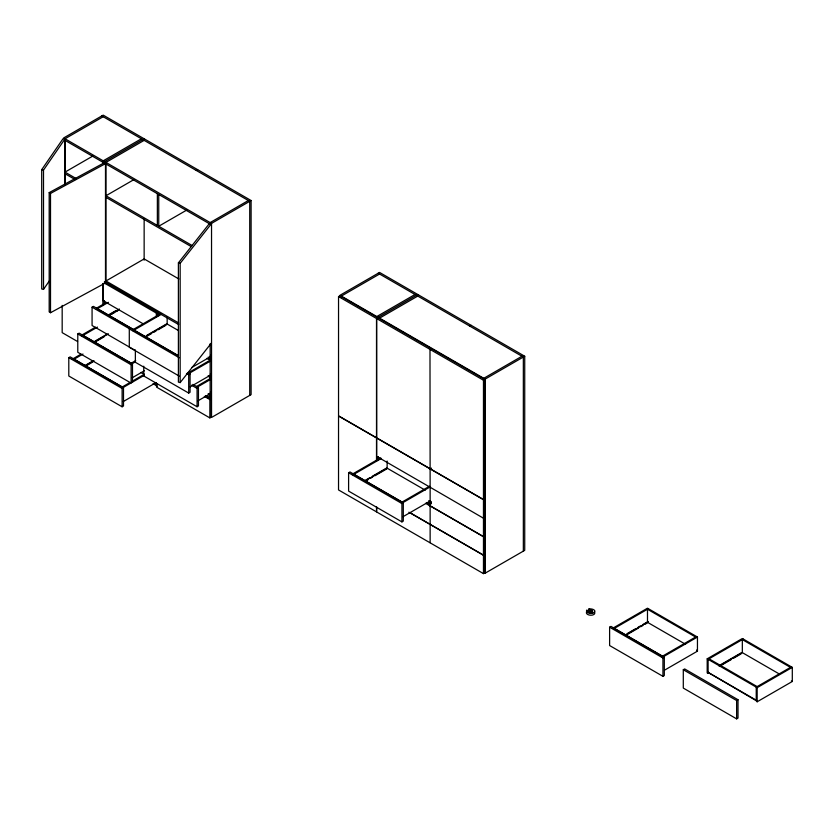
<?xml version="1.0" encoding="UTF-8"?>
<svg xmlns="http://www.w3.org/2000/svg" width="834" height="834" viewBox="0 0 834 834"><rect width="100%" height="100%" fill="white"/><g stroke="black" fill="none" stroke-linecap="round" stroke-linejoin="round"><path stroke-width="1.25" d="M592.192 610.915C593.005 614.783 591.108 608.851 588.741 610.029L588.804 609.081C596.56 610.978 589.127 613.991 586.688 610.3L586.75 611.082M589.648 612.771L589.701 611.822M589.784 612.834L589.836 611.885M590.086 612.917L589.992 611.927M590.253 612.959L590.305 612M590.42 612.98L590.472 612.031M590.587 612.99L590.639 612.041M590.753 613L590.806 612.052M590.92 612.99C592.359 611.082 590.712 613.417 591.014 612.135M591.087 612.98L591.139 612.031M591.243 612.959L591.306 612.01M591.4 612.927L591.452 611.979M591.546 612.886L591.598 611.937M591.681 612.834L591.859 611.822M591.869 611.614L591.806 610.592M591.911 612.709L592.025 610.749M592.244 612.312L592.307 611.176M588.283 611.374L588.846 611.259M49.383 280.849L43.504 289.367L41.7 288.95L41.7 169.677L62.988 138.798L64.791 139.205L64.791 184.585M43.504 289.367L43.504 170.094L64.791 139.205M586.688 610.3L586.656 610.352A4.222 2.262 3.3 0 0 590.482 613.428A4.222 2.262 3.3 0 0 594.83 610.905A4.222 2.262 3.3 0 0 588.898 609.049L588.804 609.081M178.393 262.856L209.668 223.231L211.44 223.7L180.165 263.315L180.165 382.597L178.393 382.128L178.393 262.856L180.165 263.315M180.165 382.597L211.44 342.972M588.731 611.374L588.241 611.259M103.197 116.718L65 138.778L65 184.366M93.085 155.906L65 172.117L76.228 178.612M141.394 138.778L103.197 160.826L103.197 163.433M144.146 138.778L104.573 161.619L104.573 164.225M144.146 140.362L105.949 162.411L105.949 283.56M134.034 179.55L105.949 195.761L192.227 245.582M196.251 170.449L197.627 169.646M186.826 210.022L158.741 226.243L158.741 194.478M248.355 200.525L210.158 222.584L210.158 224.169L105.949 164.006M211.534 223.376L251.107 200.525L251.107 394.607L211.534 417.459L211.534 223.376L63.624 137.975L103.197 115.134L251.107 200.525M135.4 350.53L92.074 325.521L92.074 307.173L93.45 306.37L134.555 330.108M96.567 308.121L106.45 302.419M96.379 309.289L108.462 302.315M109.181 314.512L115.77 310.707M108.462 315.367L119.439 309.028M108.462 315.898L113.956 312.729M116.145 311.457L118.345 310.196M112.058 313.886L118.636 310.081M77.781 333.944L131.105 364.739L131.105 383.087L77.781 352.292L77.781 333.944L79.157 333.152L132.481 363.937L132.481 382.295M81.169 335.435L95.451 327.199M82.086 335.966L97.463 327.095M94.888 341.2L106.96 334.226M94.169 342.055L108.441 333.808M94.169 342.576L104.052 336.873M68.795 357.661L70.171 356.869L123.495 387.654L123.495 406.002L122.118 406.794L68.795 376.009L68.795 357.661L122.118 388.446L123.495 387.654M72.183 359.245L80.971 354.169M74.205 359.141L82.983 354.064M104.156 282.945L156.375 313.094L157.751 312.302L157.751 315.971M179.279 376.124L129.291 347.257L129.291 328.909L130.667 328.116M133.117 329.576L160.576 313.72M132.94 330.733L161.494 314.251M84.797 365.636L93.585 360.559M85.183 365.855L93.971 360.778M86.277 365.751L92.876 361.946M146.836 335.331L166.602 323.915M145.022 336.821L166.988 324.134M145.022 337.343L151.611 333.537M153.8 332.276L156 331.004M158.199 329.743L165.883 325.302M135.713 360.59L130.219 363.76L131.136 364.291L135.525 361.748M131.105 364.739L132.481 363.937M132.231 377.771L144.313 370.796M121.232 387.56L130.021 382.483M132.22 381.221L144.303 374.247M123.255 387.456L144.115 375.404M123.255 401.571L156.198 382.545M191.872 367.46L210.543 356.681M209.386 358.505C211.69 357.619 207.781 358.901 210.356 359.068M188.244 372.819L210.21 360.142M188.067 373.986L211.127 360.674M186.472 373.434L188.692 374.716L190.069 373.924L190.069 392.272L188.692 393.064L135.358 362.279L135.358 350.04M338.541 296.57L376.509 318.494L376.509 437.767L338.541 415.843L338.541 296.57L339.918 295.778L377.875 317.691M379.564 274.032L341.356 296.08L341.356 297.675M190.256 386.83L211.127 374.789M209.386 376.947C211.69 376.061 207.781 377.333 210.356 377.51M196.626 386.413L210.908 378.167M196.449 387.57L210.721 379.334M191.518 385.193L197.074 388.404L198.45 387.612L198.45 405.96L197.074 406.752L143.75 375.967L143.75 366.178M197.543 401.06L210.721 393.45M209.386 395.389C211.69 394.503 207.781 395.775 210.356 395.942M208.312 398.277L210.502 397.015M204.299 396.348L209.855 399.549L211.231 398.756L211.231 417.104L209.855 417.897L156.521 387.112L156.521 383.442M415.009 294.496L376.812 316.545L376.812 318.14M378.188 317.347L417.761 294.496M376.509 318.494L378.031 317.785L431.355 348.57L429.99 349.363L376.655 318.578L376.655 437.85L429.99 468.645M379.564 318.14L417.761 296.08M469.865 326.167L471.241 325.375M483.772 378.302L521.969 356.243M524.722 356.243L379.564 272.437L339.98 295.288L485.148 379.095L524.722 356.243L524.722 550.336L485.148 573.177L483.772 572.385M484.835 379.449L431.512 348.664L430.136 349.456L483.47 380.241L484.835 379.449L484.835 498.722L483.47 499.514L430.136 468.729M348.602 472.753L349.978 471.961L403.302 502.746L403.302 521.094L401.925 521.896L348.602 491.101L348.602 472.753L401.925 503.538L403.302 502.746M351.99 474.348L380.544 457.856M352.907 474.869L381.461 458.387M364.604 480.738L370.098 477.559M372.298 476.297L386.569 468.051M364.99 480.957L386.955 468.27M366.084 480.853L368.284 479.581M370.484 478.309L372.673 477.048M374.873 475.776L386.955 468.802M431.512 468.114L430.136 468.906L483.47 499.691L484.835 498.899L484.835 517.247L483.47 518.039L483.47 499.691M401.039 502.662L429.593 486.18M401.957 503.194L430.511 486.702M403.051 516.673L430.511 500.817M431.314 503.069L430.208 502.433L431.032 501.714L429.156 500.619M430.208 502.433L431.032 501.953L429.02 500.796M429.103 504.893L431.293 503.621M483.47 536.575L483.47 518.216L484.835 517.424L484.835 535.772L483.47 536.575L430.136 505.779M430.136 505.957L483.47 536.742L484.835 535.949L484.835 554.297L483.47 555.1L430.136 524.305M430.136 524.482L483.47 555.277L484.835 554.474L484.835 572.833L483.47 573.625L430.136 542.83L430.136 487.431M609.612 627.189L610.988 626.397L664.312 657.182L664.312 675.53L662.936 676.322L609.612 645.537L609.612 627.189L662.936 657.974L664.312 657.182M612.344 628.482L647.486 608.194L697.453 637.04L697.453 651.156L664.51 670.182M614.356 628.377L648.404 608.726M627.158 633.611L635.946 628.534M638.146 627.262L640.335 626M642.534 624.729L648.028 621.559M625.344 635.091L648.404 621.778M626.438 634.987L638.521 628.012M640.721 626.751L642.92 625.479M645.109 624.207L647.309 622.946M661.393 656.806L696.536 636.509M663.405 656.702L697.453 637.04M683.296 669.733L684.672 668.941L738.007 699.726L738.007 718.074L736.63 718.866L683.296 688.081L683.296 669.733L736.63 700.518L738.007 699.726M708.108 672.934L708.108 673.455L707.19 672.934L707.19 658.818L742.333 638.521L792.3 667.377L792.3 681.482L757.157 701.78L756.24 700.716M743.25 639.053L708.108 659.34L708.108 672.402M719.805 665.209L741.77 652.522M719.085 666.064L742.156 652.741M720.19 665.959L731.168 659.611M733.367 658.349L741.051 653.908M791.383 666.846L756.24 687.133L756.24 700.185M707.19 658.818L757.157 687.664L792.3 667.377M49.185 192.623L104.156 162.818L105.491 163.641L105.491 282.914L50.509 312.719L49.185 311.895L49.185 192.623L50.509 193.446L50.509 312.719M50.509 193.446L105.491 163.641M588.741 610.029L588.45 610.102A4.222 2.262 3.3 0 0 586.938 610.884M41.7 169.677L43.504 170.094M378.188 273.229L523.345 357.046L523.345 551.128M101.821 115.926L249.731 201.317L249.731 395.41M65 140.362L103.197 162.411M65 173.712L75.112 179.55M105.949 197.356L191.111 246.52M178.883 278.983L144.146 258.926L105.949 280.985L178.778 323.039M790.465 667.377L742.333 639.584L742.333 652.636L779.269 673.966M429.99 468.812L376.655 438.027L376.655 456.375L429.99 487.171M104.417 281.517L157.751 312.302M105.949 282.57L178.778 324.624M791.383 680.961L792.3 681.482M178.361 330.493L167.165 324.03L167.165 316.91M210.491 355.138L210.491 359.391L209.386 358.756M695.619 637.04L647.486 609.258L647.486 622.31L685.548 644.286M208.198 357.108L210.22 358.276M206.822 358.349L210.178 360.288M483.47 518.216L430.136 487.254L429.99 349.363M143.041 323.748L103.041 300.657L103.041 283.529M425.194 490.142L387.132 468.166L387.132 461.046M696.536 650.624L697.453 651.156M709.025 658.818L757.157 686.601M210.491 373.58L210.491 377.833L209.386 377.197M97.297 308.757L178.434 355.701M133.857 330.201L177.506 355.409M430.208 502.193L431.178 502.746M92.074 307.173L129.843 328.982M129.291 328.909L179.279 357.776M208.198 375.55L210.22 376.718M426.914 502.506L430.25 504.434M425.538 503.309L429.99 505.873M187.848 372.642L190.069 373.924M353.824 474.348L401.957 502.131M210.491 392.011L210.491 396.275L209.386 395.629M192.894 384.401L198.45 387.612M208.333 393.815L210.22 394.909M208.198 393.992L210.22 395.149M614.178 628.482L661.195 655.628M409.984 512.67L429.99 524.221M408.879 512.212L429.99 524.398M205.675 395.545L211.231 398.756M205.862 395.816L209.219 397.755M83.004 335.435L131.136 363.228M140.915 372.454L144.272 374.393M155.249 383.379L157.49 384.672M429.99 542.746L376.655 511.961L376.655 507.062M153.008 383.671L157.49 386.257M77.583 341.533L62.175 332.641L62.175 305.4M74.017 359.245L122.15 387.028M757.157 687.664L757.157 701.78M736.63 700.518L736.63 718.866M696.922 649.79L696.922 650.322M662.936 657.974L662.936 676.322M485.148 379.095L485.148 573.177M483.47 380.241L483.47 499.514M483.47 536.742L483.47 555.1M483.47 555.277L483.47 573.625M401.925 503.538L401.925 521.896M378.188 456.719L378.188 459.326M377.875 456.605L377.875 460.493M376.509 461.285L376.509 437.944L338.531 416.02L338.531 489.944L376.509 511.868L376.509 506.686M210.158 343.723L210.158 398.433M209.855 399.549L209.855 417.897M197.074 388.404L197.074 406.752M188.692 374.716L188.692 393.064M158.741 313.052L158.741 315.638M157.365 193.686L157.365 225.451M157.365 312.26L157.365 316.138M156.375 313.094L156.375 316.764M144.146 218.518L144.146 260.198M122.118 388.446L122.118 406.794M104.573 301.001L104.573 303.607M104.271 300.876L104.271 303.472M102.895 283.518L102.895 305.567M594.194 611.937A4.222 2.262 3.3 0 1 590.899 615.231A4.222 2.262 3.3 0 1 586.698 611.916M588.397 610.926A4.222 2.262 3.3 0 1 589.2 610.759M588.033 610.947L589.002 611.082L588.033 610.947M756.626 700.414L707.722 672.183L756.626 700.935L756.626 700.414"/></g></svg>
